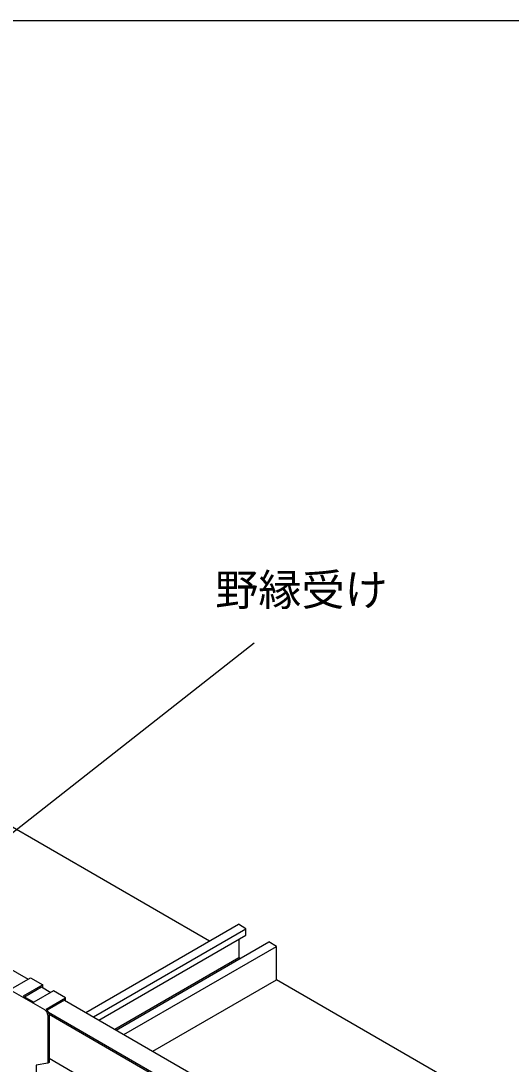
# Model space of a CAD drawing. Units: millimetres on the paper. Extents: x -143 to 139, y -96 to 99.
# Drawn here: x -27.67 to -4.95, y 50.26 to 98.57 of the extents above; entities that cross this region are included whole.
import ezdxf
from ezdxf.enums import TextEntityAlignment as Align

# ---------------------------------------------------------------- set-up
doc = ezdxf.new("R2010")
doc.units = ezdxf.units.MM
for name, color, linetype in [('0-0_文字･図枠･寸法', 7, 'Continuous'), ('0-2_天井下地', 7, 'Continuous'), ('0-3_天井ボード', 7, 'Continuous')]:
    doc.layers.add(name, color=color, linetype=linetype)
doc.styles.add('ＭＳ ゴシック', font='')
doc.styles.get('ＭＳ ゴシック').set_extended_font_data('MS Gothic')

msp = doc.modelspace()

# ---------------------------------------------------------------- linework, layer by layer
at = {"layer": '0-0_文字･図枠･寸法'}
msp.add_line((-34.063, 56.272), (-16.852, 69.779), dxfattribs=at)
msp.add_lwpolyline([(138.997, 98.57), (-143.003, 98.57), (-143.003, -96.43)], dxfattribs=at)
at = {"layer": '0-2_天井下地'}
for p, q in [((-39.19, 61.046), (-27.331, 54.2)), ((-24.658, 52.657), (-17.587, 56.739)), ((-24.305, 52.453), (-17.234, 56.535)), ((-17.234, 56.535), (-17.587, 56.739)), ((-17.234, 56.24), (-17.234, 56.535)), ((-24.049, 52.306), (-17.234, 56.24)), ((-17.559, 56.052), (-17.559, 55.204)), ((-23.244, 51.841), (-16.173, 55.922)), ((-22.89, 51.637), (-15.82, 55.718)), ((-15.82, 55.718), (-16.173, 55.922)), ((-15.82, 54.167), (-15.82, 55.718)), ((-28.123, 53.743), (-27.218, 54.266)), ((-21.547, 50.861), (-15.82, 54.167)), ((-26.554, 52.772), (-28.18, 53.711)), ((-27.501, 53.384), (-26.709, 53.841)), ((-26.158, 53.653), (-27.063, 53.131)), ((-26.709, 53.841), (-26.271, 53.588)), ((-26.653, 53.808), (-26.653, 53.939)), ((-25.592, 53.327), (-26.158, 53.653)), ((-27.558, 53.417), (-27.063, 53.131)), ((-26.497, 52.804), (-25.592, 53.327)), ((-25.648, 53.229), (-26.449, 52.767)), ((-25.648, 53.229), (-5.906, 41.832)), ((-25.592, 53.196), (-25.592, 53.327)), ((-26.384, 52.674), (-6.738, 41.332)), ((-26.356, 52.576), (-6.752, 41.259)), ((-26.356, 52.559), (-26.356, 50.338)), ((-26.356, 50.338), (-26.412, 50.306)), ((-26.356, 50.534), (7.776, 30.83))]:
    msp.add_line(p, q, dxfattribs=at)
for points in [[(-23.314, 51.881), (-17.559, 55.204), (-17.489, 55.163)], [(-27.218, 54.266), (-26.653, 53.939), (-27.558, 53.417)], [(-26.412, 52.527), (-26.412, 50.306), (-26.96, 50.214), (-26.96, 49.695)]]:
    msp.add_lwpolyline(points, dxfattribs=at)
for centre in [(-26.719, 52.513), (-26.663, 52.545)]:
    msp.add_arc(centre, 0.307, 2.6054, 57.3946, dxfattribs=at)
at = {"layer": '0-3_天井ボード'}
for p, q in [((-18.931, 55.963), (-37.245, 66.536)), ((2.494, 43.595), (-15.82, 54.167))]:
    msp.add_line(p, q, dxfattribs=at)

# ---------------------------------------------------------------- texts
at = {"layer": '0-0_文字･図枠･寸法', "style": 'ＭＳ ゴシック'}
msp.add_text('野縁受け', height=1.466, dxfattribs=at).set_placement((-18.662, 71.054), align=Align.BOTTOM_LEFT)

doc.saveas('drawing.dxf')
